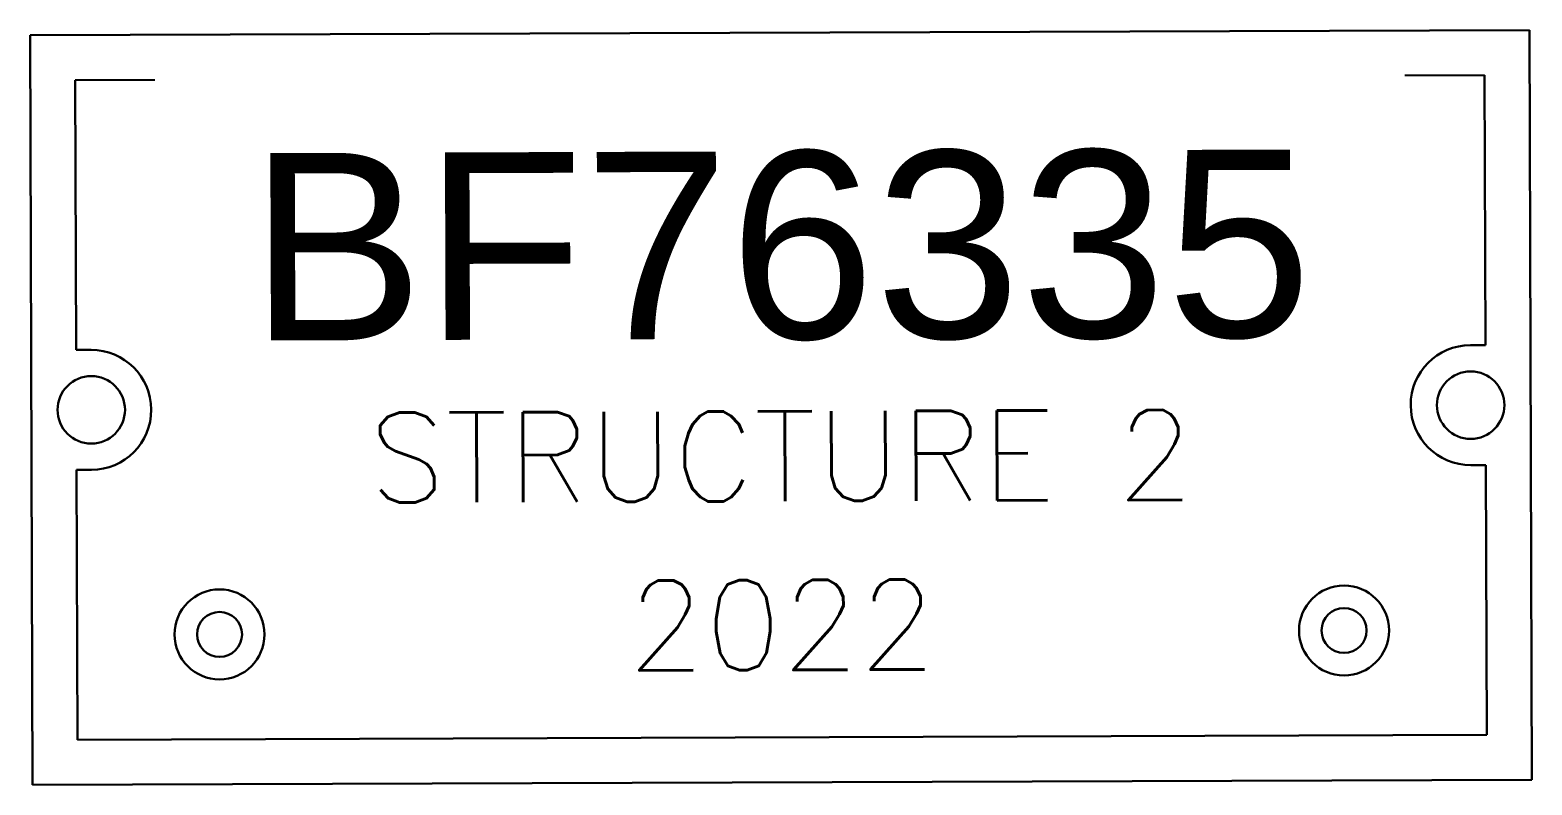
# Model space of a CAD drawing. Header units: metres. Extents: x 16518 to 16970, y 5648484 to 5648778.
# Drawn here: x 16969.677 to 16969.8774, y 5648710.2149 to 5648710.3156 of the extents above; entities that cross this region are included whole.
import ezdxf

# ---------------------------------------------------------------- set-up
doc = ezdxf.new("R2010")
doc.units = ezdxf.units.M
doc.layers.add('S-BR-DIM', color=1, linetype='Continuous')
doc.styles.add('AT Text Standard', font='simplex.shx', dxfattribs={"oblique": 1e-05, "height": 3})
doc.styles.get("Standard").update_dxf_attribs({"font": 'arial.ttf'})

msp = doc.modelspace()

# ---------------------------------------------------------------- linework, layer by layer
at = {"layer": 'S-BR-DIM', "lineweight": 30}
for p, q in [((16969.67703, 5648710.31491), (16969.87703, 5648710.3156)), ((16969.67703, 5648710.31491), (16969.67738, 5648710.21491)), ((16969.87703, 5648710.3156), (16969.87738, 5648710.2156)), ((16969.68305, 5648710.30893), (16969.87105, 5648710.30958)), ((16969.68305, 5648710.30893), (16969.68318, 5648710.27293)), ((16969.87105, 5648710.30958), (16969.87118, 5648710.27358)), ((16969.68518, 5648710.27294), (16969.68318, 5648710.27293)), ((16969.86918, 5648710.27357), (16969.87118, 5648710.27358)), ((16969.68523, 5648710.25694), (16969.68323, 5648710.25693)), ((16969.68323, 5648710.25693), (16969.68336, 5648710.22093)), ((16969.86923, 5648710.25757), (16969.87123, 5648710.25758)), ((16969.87123, 5648710.25758), (16969.87136, 5648710.22158)), ((16969.68336, 5648710.22093), (16969.87136, 5648710.22158)), ((16969.67738, 5648710.21491), (16969.87738, 5648710.2156))]:
    msp.add_line(p, q, dxfattribs=at)
for centre, radius in [((16969.6852, 5648710.26494), 0.0045), ((16969.8692, 5648710.26557), 0.0045), ((16969.70231, 5648710.23499), 0.006), ((16969.70231, 5648710.23499), 0.006), ((16969.85231, 5648710.23551), 0.006), ((16969.85231, 5648710.23551), 0.006), ((16969.85231, 5648710.23551), 0.003), ((16969.70231, 5648710.23499), 0.003)]:
    msp.add_circle(centre, radius, dxfattribs=at)

# ---------------------------------------------------------------- next in the draw order: texts
at = {"layer": 'S-BR-DIM', "color": 6, "lineweight": 30, "insert": (16969.77713, 5648710.28675), "char_height": 0.025, "attachment_point": 5, "rotation": 0.1985, "bg_fill": 2}
msp.add_mtext('\\A1;BF76335', dxfattribs=at)

# ---------------------------------------------------------------- next in the draw order: linework, layer by layer
at = {"layer": 'S-BR-DIM', "lineweight": 30}
for centre, start, end in [((16969.6852, 5648710.26494), 270.1985, 90.1985), ((16969.8692, 5648710.26557), 90.1985, 270.1985)]:
    msp.add_arc(centre, 0.008, start, end, dxfattribs=at)

# ---------------------------------------------------------------- next in the draw order: texts
at = {"layer": 'S-BR-DIM', "color": 5, "lineweight": 30, "insert": (16969.77723, 5648710.25875), "char_height": 0.012, "attachment_point": 5, "rotation": 0.1985, "style": 'AT Text Standard', "bg_fill": 2}
msp.add_mtext('\\A1;STRUCTURE 2', dxfattribs=at)

# ---------------------------------------------------------------- next in the draw order: texts
at = {"layer": 'S-BR-DIM', "color": 5, "lineweight": 30, "insert": (16969.7773, 5648710.23625), "char_height": 0.012, "attachment_point": 5, "rotation": 0.1985, "style": 'AT Text Standard', "bg_fill": 2}
msp.add_mtext('\\A1;2022', dxfattribs=at)

doc.saveas('drawing.dxf')
